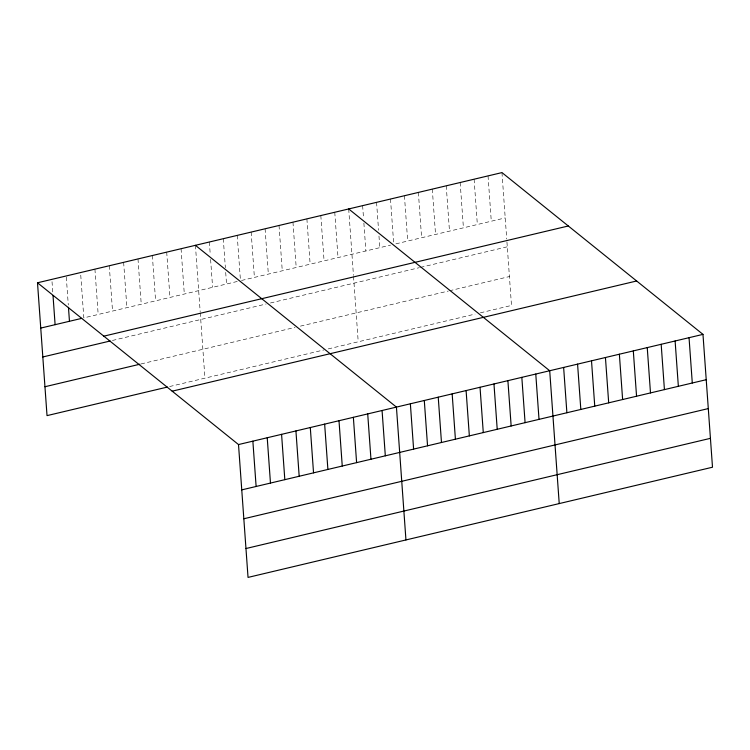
<?xml version="1.0" encoding="UTF-8"?>
<svg xmlns="http://www.w3.org/2000/svg" width="750" height="750" viewBox="0 0 750 750"><rect width="100%" height="100%" fill="white"/><g stroke="black" fill="none" stroke-linecap="round" stroke-linejoin="round"><path stroke-width="0.56" stroke-dasharray="3.75 2.81" d="M237.253 281.475L83.822 317.878L80.569 272.559M241.537 280.463L390.525 245.119M395.887 243.844L505.219 217.912M112.387 340.472L266.119 304.003M270.413 302.991L419.4 267.647M420.469 267.384L507.291 246.797M141.028 363.947L295.05 327.403M300.413 326.137L448.322 291.047M449.4 290.794L509.419 276.553M169.603 386.541L323.916 349.931M328.209 348.919L475.05 314.081M480.403 312.816L511.491 305.438L506.812 240.131M501.966 172.594L506.728 239.016M488.034 175.894L491.287 221.213M474.103 179.203L477.347 224.522M460.162 182.503L463.416 227.822M446.231 185.812L449.484 231.131M432.3 189.122L435.544 234.431M418.369 192.422L421.613 237.741M404.428 195.731L407.681 241.05M390.497 199.031L393.666 243.187M376.566 202.341L378.562 230.231M378.975 236.034L379.809 247.659M362.625 205.65L363.544 218.428M363.881 223.078L365.878 250.959M348.694 208.95L353.456 275.381M353.531 276.488L358.219 341.803M334.762 212.259L338.006 257.578M320.822 215.559L324.075 260.878M306.891 218.869L310.144 264.188M292.959 222.178L296.203 267.488M279.028 225.478L282.272 270.797M265.087 228.787L268.341 274.106M251.156 232.088L254.4 277.406M237.225 235.397L240.384 279.553M223.284 238.697L225.366 267.75M225.703 272.4L226.537 284.016M209.353 242.006L210.272 254.784M210.6 259.434L212.606 287.325M195.422 245.316L200.184 311.737M200.259 312.844L204.938 378.159M181.059 248.719L184.312 294.037M166.706 252.122L169.959 297.441M152.353 255.525L155.597 300.844M137.991 258.938L141.244 304.247M123.637 262.341L126.891 307.659M109.284 265.744L112.528 311.062M94.922 269.147L98.175 314.466M66.3 277.125L68.297 305.016M52.022 281.691L52.856 293.316"/><path stroke-width="1.12" d="M37.5 282.778L501.966 172.594L702.975 334.378L712.5 467.222L248.034 577.406L238.509 444.562L37.5 282.778L47.025 415.622L167.391 387.066M40.744 328.087L81.609 318.394M103.838 336.159L568.303 225.984M42.816 356.972L110.184 340.997M44.953 386.737L139.922 364.209M172.172 391.172L636.647 280.988M238.509 444.562L702.975 334.378M241.753 489.881L706.228 379.697M243.825 518.766L708.3 408.581M245.963 548.522L710.428 438.337M348.694 208.95L549.703 370.744L559.228 503.587M195.422 245.316L396.431 407.1L405.947 539.944M689.044 337.688L692.288 383.006M675.112 340.988L678.356 386.306M661.172 344.297L664.425 389.616M647.241 347.597L650.494 392.916M633.309 350.906L636.553 396.225M619.369 354.216L622.622 399.525M605.438 357.516L608.691 402.834M591.506 360.825L594.75 406.144M577.575 364.125L580.819 409.444M563.634 367.434L566.887 412.753M535.772 374.044L539.016 419.363M521.831 377.353L525.084 422.672M507.9 380.653L511.153 425.972M493.969 383.962L497.213 429.281M480.028 387.262L483.281 432.581M466.097 390.572L469.35 435.891M452.166 393.881L455.409 439.191M438.234 397.181L441.478 442.5M424.294 400.491L427.547 445.809M410.363 403.791L413.606 449.109M382.069 410.503L385.322 455.822M367.716 413.916L370.959 459.225M353.363 417.319L356.606 462.638M339 420.722L342.253 466.041M324.647 424.125L327.891 469.444M310.294 427.538L313.538 472.847M295.931 430.941L299.184 476.259M281.578 434.344L284.822 479.662M267.225 437.747L270.469 483.066M252.863 441.159L256.116 486.469M68.466 307.341L69.459 321.281M53.025 295.641L55.106 324.684"/></g></svg>
